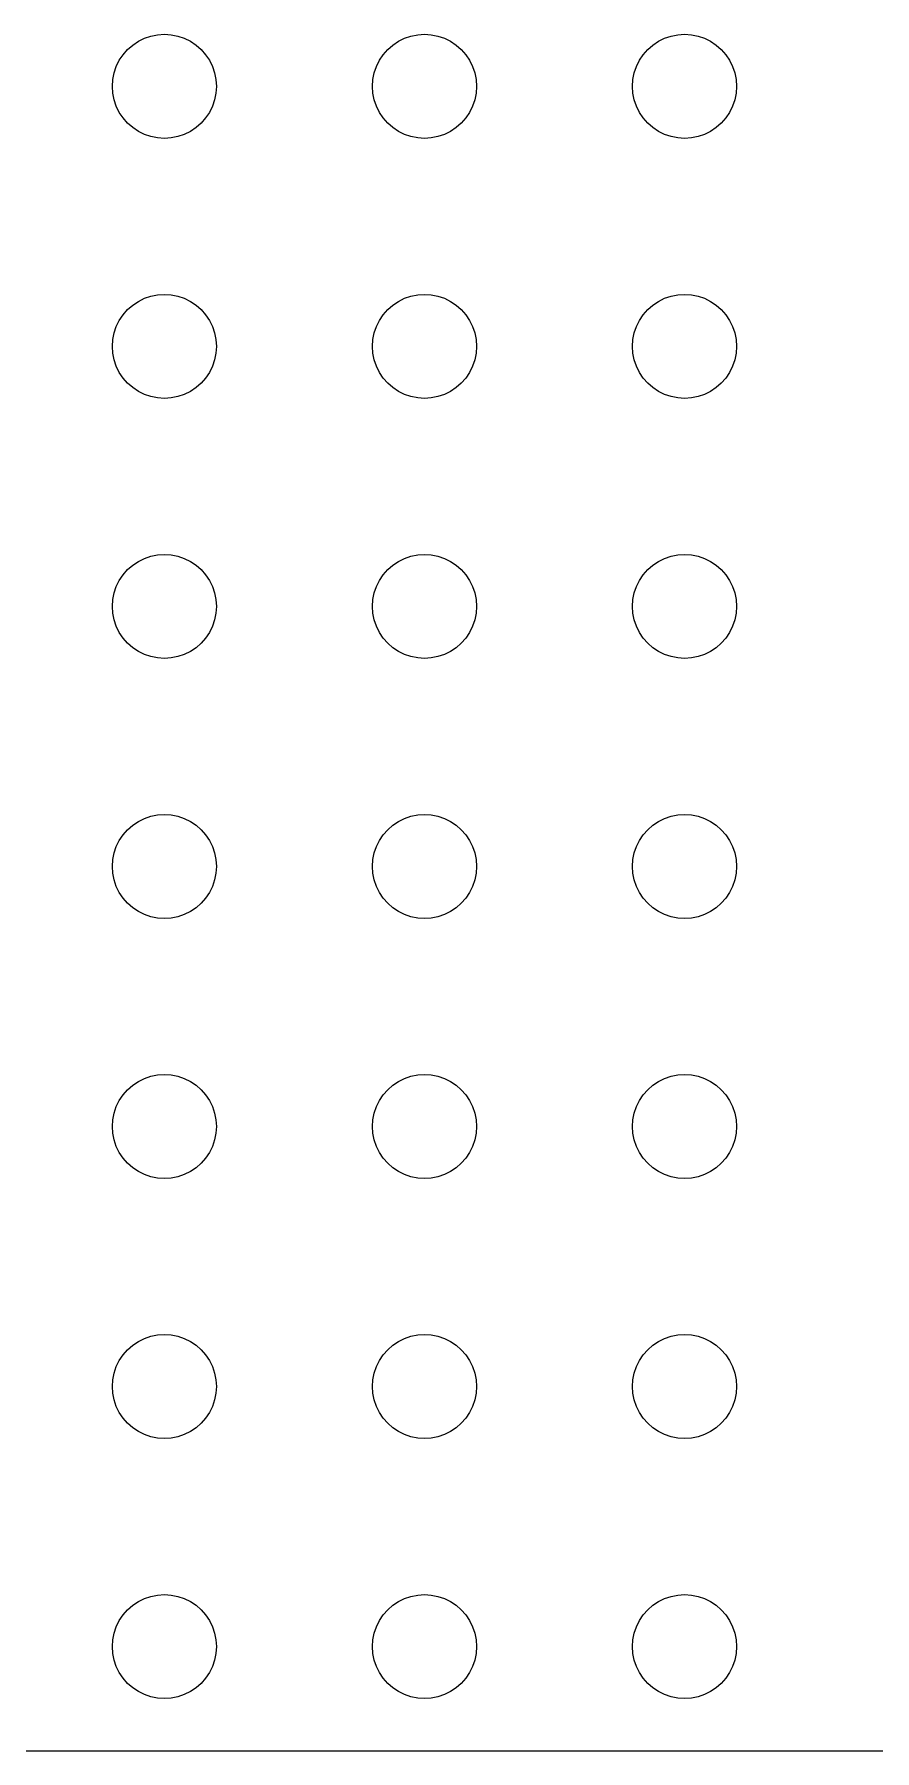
# Model space of a CAD drawing. Header units: metres. Extents: x -104 to 104, y -104 to 104.
# Drawn here: x 0 to 48.5, y -103.5 to -4.5 of the extents above; entities that cross this region are included whole.
import ezdxf

# ---------------------------------------------------------------- set-up
doc = ezdxf.new("R2010")
doc.units = ezdxf.units.M

msp = doc.modelspace()

# ---------------------------------------------------------------- linework, layer by layer
for p, q in [((5.67371, -5.11993), (6, -4.90192)), ((6, -4.90192), (6.35194, -4.72835)), ((6.35194, -4.72835), (6.72354, -4.60222)), ((6.72354, -4.60222), (7.10841, -4.52567)), ((7.10841, -4.52567), (7.5, -4.5)), ((7.5, -4.5), (7.89157, -4.52567)), ((7.89157, -4.52567), (8.27644, -4.60222)), ((8.27644, -4.60222), (8.64804, -4.72835)), ((8.64804, -4.72835), (9, -4.90192)), ((9, -4.90192), (9.32628, -5.11993)), ((20.6737, -5.11993), (21, -4.90192)), ((21, -4.90192), (21.3519, -4.72835)), ((21.3519, -4.72835), (21.7235, -4.60222)), ((21.7235, -4.60222), (22.1084, -4.52567)), ((22.1084, -4.52567), (22.5, -4.5)), ((22.5, -4.5), (22.8916, -4.52567)), ((22.8916, -4.52567), (23.2764, -4.60222)), ((23.2764, -4.60222), (23.648, -4.72835)), ((23.648, -4.72835), (24, -4.90192)), ((24, -4.90192), (24.3263, -5.11993)), ((35.6737, -5.11993), (36, -4.90192)), ((36, -4.90192), (36.3519, -4.72835)), ((36.3519, -4.72835), (36.7235, -4.60222)), ((36.7235, -4.60222), (37.1084, -4.52567)), ((37.1084, -4.52567), (37.5, -4.5)), ((37.5, -4.5), (37.8916, -4.52567)), ((37.8916, -4.52567), (38.2765, -4.60222)), ((38.2765, -4.60222), (38.648, -4.72835)), ((38.648, -4.72835), (39, -4.90192)), ((39, -4.90192), (39.3263, -5.11993)), ((4.90192, -6), (5.11993, -5.67371)), ((5.11993, -5.67371), (5.37868, -5.37868)), ((5.37868, -5.37868), (5.67371, -5.11993)), ((9.32628, -5.11993), (9.62131, -5.37868)), ((9.62131, -5.37868), (9.88005, -5.67371)), ((9.88005, -5.67371), (10.0981, -6)), ((19.9019, -6), (20.1199, -5.67371)), ((20.1199, -5.67371), (20.3787, -5.37868)), ((20.3787, -5.37868), (20.6737, -5.11993)), ((24.3263, -5.11993), (24.6213, -5.37868)), ((24.6213, -5.37868), (24.8801, -5.67371)), ((24.8801, -5.67371), (25.0981, -6)), ((34.9019, -6), (35.1199, -5.67371)), ((35.1199, -5.67371), (35.3787, -5.37868)), ((35.3787, -5.37868), (35.6737, -5.11993)), ((39.3263, -5.11993), (39.6213, -5.37868)), ((39.6213, -5.37868), (39.8801, -5.67371)), ((39.8801, -5.67371), (40.0981, -6)), ((4.52567, -7.10841), (4.60222, -6.72354)), ((4.60222, -6.72354), (4.72835, -6.35194)), ((4.72835, -6.35194), (4.90192, -6)), ((10.0981, -6), (10.2716, -6.35194)), ((10.2716, -6.35194), (10.3978, -6.72354)), ((10.3978, -6.72354), (10.4743, -7.10841)), ((19.5257, -7.10841), (19.6022, -6.72354)), ((19.6022, -6.72354), (19.7283, -6.35194)), ((19.7283, -6.35194), (19.9019, -6)), ((25.0981, -6), (25.2716, -6.35194)), ((25.2716, -6.35194), (25.3978, -6.72354)), ((25.3978, -6.72354), (25.4743, -7.10841)), ((34.5257, -7.10841), (34.6022, -6.72354)), ((34.6022, -6.72354), (34.7284, -6.35194)), ((34.7284, -6.35194), (34.9019, -6)), ((40.0981, -6), (40.2716, -6.35194)), ((40.2716, -6.35194), (40.3978, -6.72354)), ((40.3978, -6.72354), (40.4743, -7.10841)), ((4.5, -7.5), (4.52567, -7.10841)), ((4.52567, -7.89157), (4.5, -7.5)), ((4.60222, -8.27644), (4.52567, -7.89157)), ((10.4743, -7.89157), (10.3978, -8.27644)), ((10.4743, -7.10841), (10.5, -7.5)), ((10.5, -7.5), (10.4743, -7.89157)), ((19.5, -7.5), (19.5257, -7.10841)), ((19.5257, -7.89157), (19.5, -7.5)), ((19.6022, -8.27644), (19.5257, -7.89157)), ((25.4743, -7.89157), (25.3978, -8.27644)), ((25.4743, -7.10841), (25.5, -7.5)), ((25.5, -7.5), (25.4743, -7.89157)), ((34.5, -7.5), (34.5257, -7.10841)), ((34.5257, -7.89157), (34.5, -7.5)), ((34.6022, -8.27644), (34.5257, -7.89157)), ((40.4743, -7.89157), (40.3978, -8.27644)), ((40.4743, -7.10841), (40.5, -7.5)), ((40.5, -7.5), (40.4743, -7.89157)), ((4.72835, -8.64804), (4.60222, -8.27644)), ((4.90192, -9), (4.72835, -8.64804)), ((10.2716, -8.64804), (10.0981, -9)), ((10.3978, -8.27644), (10.2716, -8.64804)), ((19.7283, -8.64804), (19.6022, -8.27644)), ((19.9019, -9), (19.7283, -8.64804)), ((25.2716, -8.64804), (25.0981, -9)), ((25.3978, -8.27644), (25.2716, -8.64804)), ((34.7284, -8.64804), (34.6022, -8.27644)), ((34.9019, -9), (34.7284, -8.64804)), ((40.2716, -8.64804), (40.0981, -9)), ((40.3978, -8.27644), (40.2716, -8.64804)), ((5.11993, -9.32628), (4.90192, -9)), ((5.37868, -9.62131), (5.11993, -9.32628)), ((5.67371, -9.88005), (5.37868, -9.62131)), ((6, -10.0981), (5.67371, -9.88005)), ((9.32628, -9.88005), (9, -10.0981)), ((9.62131, -9.62131), (9.32628, -9.88005)), ((9.88005, -9.32628), (9.62131, -9.62131)), ((10.0981, -9), (9.88005, -9.32628)), ((20.1199, -9.32628), (19.9019, -9)), ((20.3787, -9.62131), (20.1199, -9.32628)), ((20.6737, -9.88005), (20.3787, -9.62131)), ((21, -10.0981), (20.6737, -9.88005)), ((24.3263, -9.88005), (24, -10.0981)), ((24.6213, -9.62131), (24.3263, -9.88005)), ((24.8801, -9.32628), (24.6213, -9.62131)), ((25.0981, -9), (24.8801, -9.32628)), ((35.1199, -9.32628), (34.9019, -9)), ((35.3787, -9.62131), (35.1199, -9.32628)), ((35.6737, -9.88005), (35.3787, -9.62131)), ((36, -10.0981), (35.6737, -9.88005)), ((39.3263, -9.88005), (39, -10.0981)), ((39.6213, -9.62131), (39.3263, -9.88005)), ((39.8801, -9.32628), (39.6213, -9.62131)), ((40.0981, -9), (39.8801, -9.32628)), ((6.35194, -10.2716), (6, -10.0981)), ((6.72354, -10.3978), (6.35194, -10.2716)), ((7.10841, -10.4743), (6.72354, -10.3978)), ((7.5, -10.5), (7.10841, -10.4743)), ((7.89157, -10.4743), (7.5, -10.5)), ((8.27644, -10.3978), (7.89157, -10.4743)), ((8.64804, -10.2716), (8.27644, -10.3978)), ((9, -10.0981), (8.64804, -10.2716)), ((21.3519, -10.2716), (21, -10.0981)), ((21.7235, -10.3978), (21.3519, -10.2716)), ((22.1084, -10.4743), (21.7235, -10.3978)), ((22.5, -10.5), (22.1084, -10.4743)), ((22.8916, -10.4743), (22.5, -10.5)), ((23.2764, -10.3978), (22.8916, -10.4743)), ((23.648, -10.2716), (23.2764, -10.3978)), ((24, -10.0981), (23.648, -10.2716)), ((36.3519, -10.2716), (36, -10.0981)), ((36.7235, -10.3978), (36.3519, -10.2716)), ((37.1084, -10.4743), (36.7235, -10.3978)), ((37.5, -10.5), (37.1084, -10.4743)), ((37.8916, -10.4743), (37.5, -10.5)), ((38.2765, -10.3978), (37.8916, -10.4743)), ((38.648, -10.2716), (38.2765, -10.3978)), ((39, -10.0981), (38.648, -10.2716)), ((6, -19.9019), (6.35194, -19.7283)), ((6.35194, -19.7283), (6.72354, -19.6022)), ((6.72354, -19.6022), (7.10841, -19.5257)), ((7.10841, -19.5257), (7.5, -19.5)), ((7.5, -19.5), (7.89157, -19.5257)), ((7.89157, -19.5257), (8.27644, -19.6022)), ((8.27644, -19.6022), (8.64804, -19.7283)), ((8.64804, -19.7283), (9, -19.9019)), ((21, -19.9019), (21.3519, -19.7283)), ((21.3519, -19.7283), (21.7235, -19.6022)), ((21.7235, -19.6022), (22.1084, -19.5257)), ((22.1084, -19.5257), (22.5, -19.5)), ((22.5, -19.5), (22.8916, -19.5257)), ((22.8916, -19.5257), (23.2764, -19.6022)), ((23.2764, -19.6022), (23.648, -19.7283)), ((23.648, -19.7283), (24, -19.9019)), ((36, -19.9019), (36.3519, -19.7283)), ((36.3519, -19.7283), (36.7235, -19.6022)), ((36.7235, -19.6022), (37.1084, -19.5257)), ((37.1084, -19.5257), (37.5, -19.5)), ((37.5, -19.5), (37.8916, -19.5257)), ((37.8916, -19.5257), (38.2765, -19.6022)), ((38.2765, -19.6022), (38.648, -19.7283)), ((38.648, -19.7283), (39, -19.9019)), ((4.90192, -21), (5.11993, -20.6737)), ((5.11993, -20.6737), (5.37868, -20.3787)), ((5.37868, -20.3787), (5.67371, -20.1199)), ((5.67371, -20.1199), (6, -19.9019)), ((9, -19.9019), (9.32628, -20.1199)), ((9.32628, -20.1199), (9.62131, -20.3787)), ((9.62131, -20.3787), (9.88005, -20.6737)), ((9.88005, -20.6737), (10.0981, -21)), ((19.9019, -21), (20.1199, -20.6737)), ((20.1199, -20.6737), (20.3787, -20.3787)), ((20.3787, -20.3787), (20.6737, -20.1199)), ((20.6737, -20.1199), (21, -19.9019)), ((24, -19.9019), (24.3263, -20.1199)), ((24.3263, -20.1199), (24.6213, -20.3787)), ((24.6213, -20.3787), (24.8801, -20.6737)), ((24.8801, -20.6737), (25.0981, -21)), ((34.9019, -21), (35.1199, -20.6737)), ((35.1199, -20.6737), (35.3787, -20.3787)), ((35.3787, -20.3787), (35.6737, -20.1199)), ((35.6737, -20.1199), (36, -19.9019)), ((39, -19.9019), (39.3263, -20.1199)), ((39.3263, -20.1199), (39.6213, -20.3787)), ((39.6213, -20.3787), (39.8801, -20.6737)), ((39.8801, -20.6737), (40.0981, -21)), ((4.52567, -22.1084), (4.60222, -21.7235)), ((4.60222, -21.7235), (4.72835, -21.3519)), ((4.72835, -21.3519), (4.90192, -21)), ((10.0981, -21), (10.2716, -21.3519)), ((10.2716, -21.3519), (10.3978, -21.7235)), ((10.3978, -21.7235), (10.4743, -22.1084)), ((19.5257, -22.1084), (19.6022, -21.7235)), ((19.6022, -21.7235), (19.7283, -21.3519)), ((19.7283, -21.3519), (19.9019, -21)), ((25.0981, -21), (25.2716, -21.3519)), ((25.2716, -21.3519), (25.3978, -21.7235)), ((25.3978, -21.7235), (25.4743, -22.1084)), ((34.5257, -22.1084), (34.6022, -21.7235)), ((34.6022, -21.7235), (34.7284, -21.3519)), ((34.7284, -21.3519), (34.9019, -21)), ((40.0981, -21), (40.2716, -21.3519)), ((40.2716, -21.3519), (40.3978, -21.7235)), ((40.3978, -21.7235), (40.4743, -22.1084)), ((4.5, -22.5), (4.52567, -22.1084)), ((4.52567, -22.8916), (4.5, -22.5)), ((10.4743, -22.1084), (10.5, -22.5)), ((10.5, -22.5), (10.4743, -22.8916)), ((19.5, -22.5), (19.5257, -22.1084)), ((19.5257, -22.8916), (19.5, -22.5)), ((25.4743, -22.1084), (25.5, -22.5)), ((25.5, -22.5), (25.4743, -22.8916)), ((34.5, -22.5), (34.5257, -22.1084)), ((34.5257, -22.8916), (34.5, -22.5)), ((40.4743, -22.1084), (40.5, -22.5)), ((40.5, -22.5), (40.4743, -22.8916)), ((4.60222, -23.2764), (4.52567, -22.8916)), ((4.72835, -23.648), (4.60222, -23.2764)), ((4.90192, -24), (4.72835, -23.648)), ((10.2716, -23.648), (10.0981, -24)), ((10.3978, -23.2764), (10.2716, -23.648)), ((10.4743, -22.8916), (10.3978, -23.2764)), ((19.6022, -23.2764), (19.5257, -22.8916)), ((19.7283, -23.648), (19.6022, -23.2764)), ((19.9019, -24), (19.7283, -23.648)), ((25.2716, -23.648), (25.0981, -24)), ((25.3978, -23.2764), (25.2716, -23.648)), ((25.4743, -22.8916), (25.3978, -23.2764)), ((34.6022, -23.2764), (34.5257, -22.8916)), ((34.7284, -23.648), (34.6022, -23.2764)), ((34.9019, -24), (34.7284, -23.648)), ((40.2716, -23.648), (40.0981, -24)), ((40.3978, -23.2764), (40.2716, -23.648)), ((40.4743, -22.8916), (40.3978, -23.2764)), ((5.11993, -24.3263), (4.90192, -24)), ((5.37868, -24.6213), (5.11993, -24.3263)), ((5.67371, -24.8801), (5.37868, -24.6213)), ((9.62131, -24.6213), (9.32628, -24.8801)), ((9.88005, -24.3263), (9.62131, -24.6213)), ((10.0981, -24), (9.88005, -24.3263)), ((20.1199, -24.3263), (19.9019, -24)), ((20.3787, -24.6213), (20.1199, -24.3263)), ((20.6737, -24.8801), (20.3787, -24.6213)), ((24.6213, -24.6213), (24.3263, -24.8801)), ((24.8801, -24.3263), (24.6213, -24.6213)), ((25.0981, -24), (24.8801, -24.3263)), ((35.1199, -24.3263), (34.9019, -24)), ((35.3787, -24.6213), (35.1199, -24.3263)), ((35.6737, -24.8801), (35.3787, -24.6213)), ((39.6213, -24.6213), (39.3263, -24.8801)), ((39.8801, -24.3263), (39.6213, -24.6213)), ((40.0981, -24), (39.8801, -24.3263)), ((6, -25.0981), (5.67371, -24.8801)), ((6.35194, -25.2716), (6, -25.0981)), ((6.72354, -25.3978), (6.35194, -25.2716)), ((7.10841, -25.4743), (6.72354, -25.3978)), ((7.5, -25.5), (7.10841, -25.4743)), ((7.89157, -25.4743), (7.5, -25.5)), ((8.27644, -25.3978), (7.89157, -25.4743)), ((8.64804, -25.2716), (8.27644, -25.3978)), ((9, -25.0981), (8.64804, -25.2716)), ((9.32628, -24.8801), (9, -25.0981)), ((21, -25.0981), (20.6737, -24.8801)), ((21.3519, -25.2716), (21, -25.0981)), ((21.7235, -25.3978), (21.3519, -25.2716)), ((22.1084, -25.4743), (21.7235, -25.3978)), ((22.5, -25.5), (22.1084, -25.4743)), ((22.8916, -25.4743), (22.5, -25.5)), ((23.2764, -25.3978), (22.8916, -25.4743)), ((23.648, -25.2716), (23.2764, -25.3978)), ((24, -25.0981), (23.648, -25.2716)), ((24.3263, -24.8801), (24, -25.0981)), ((36, -25.0981), (35.6737, -24.8801)), ((36.3519, -25.2716), (36, -25.0981)), ((36.7235, -25.3978), (36.3519, -25.2716)), ((37.1084, -25.4743), (36.7235, -25.3978)), ((37.5, -25.5), (37.1084, -25.4743)), ((37.8916, -25.4743), (37.5, -25.5)), ((38.2765, -25.3978), (37.8916, -25.4743)), ((38.648, -25.2716), (38.2765, -25.3978)), ((39, -25.0981), (38.648, -25.2716)), ((39.3263, -24.8801), (39, -25.0981)), ((6.35194, -34.7284), (6.72354, -34.6022)), ((6.72354, -34.6022), (7.10841, -34.5257)), ((7.10841, -34.5257), (7.5, -34.5)), ((7.5, -34.5), (7.89157, -34.5257)), ((7.89157, -34.5257), (8.27644, -34.6022)), ((8.27644, -34.6022), (8.64804, -34.7284)), ((21.3519, -34.7284), (21.7235, -34.6022)), ((21.7235, -34.6022), (22.1084, -34.5257)), ((22.1084, -34.5257), (22.5, -34.5)), ((22.5, -34.5), (22.8916, -34.5257)), ((22.8916, -34.5257), (23.2764, -34.6022)), ((23.2764, -34.6022), (23.648, -34.7284)), ((36.3519, -34.7284), (36.7235, -34.6022)), ((36.7235, -34.6022), (37.1084, -34.5257)), ((37.1084, -34.5257), (37.5, -34.5)), ((37.5, -34.5), (37.8916, -34.5257)), ((37.8916, -34.5257), (38.2765, -34.6022)), ((38.2765, -34.6022), (38.648, -34.7284)), ((5.11993, -35.6737), (5.37868, -35.3787)), ((5.37868, -35.3787), (5.67371, -35.1199)), ((5.67371, -35.1199), (6, -34.9019)), ((6, -34.9019), (6.35194, -34.7284)), ((8.64804, -34.7284), (9, -34.9019)), ((9, -34.9019), (9.32628, -35.1199)), ((9.32628, -35.1199), (9.62131, -35.3787)), ((9.62131, -35.3787), (9.88005, -35.6737)), ((20.1199, -35.6737), (20.3787, -35.3787)), ((20.3787, -35.3787), (20.6737, -35.1199)), ((20.6737, -35.1199), (21, -34.9019)), ((21, -34.9019), (21.3519, -34.7284)), ((23.648, -34.7284), (24, -34.9019)), ((24, -34.9019), (24.3263, -35.1199)), ((24.3263, -35.1199), (24.6213, -35.3787)), ((24.6213, -35.3787), (24.8801, -35.6737)), ((35.1199, -35.6737), (35.3787, -35.3787)), ((35.3787, -35.3787), (35.6737, -35.1199)), ((35.6737, -35.1199), (36, -34.9019)), ((36, -34.9019), (36.3519, -34.7284)), ((38.648, -34.7284), (39, -34.9019)), ((39, -34.9019), (39.3263, -35.1199)), ((39.3263, -35.1199), (39.6213, -35.3787)), ((39.6213, -35.3787), (39.8801, -35.6737)), ((4.60222, -36.7235), (4.72835, -36.3519)), ((4.72835, -36.3519), (4.90192, -36)), ((4.90192, -36), (5.11993, -35.6737)), ((9.88005, -35.6737), (10.0981, -36)), ((10.0981, -36), (10.2716, -36.3519)), ((10.2716, -36.3519), (10.3978, -36.7235)), ((19.6022, -36.7235), (19.7283, -36.3519)), ((19.7283, -36.3519), (19.9019, -36)), ((19.9019, -36), (20.1199, -35.6737)), ((24.8801, -35.6737), (25.0981, -36)), ((25.0981, -36), (25.2716, -36.3519)), ((25.2716, -36.3519), (25.3978, -36.7235)), ((34.6022, -36.7235), (34.7284, -36.3519)), ((34.7284, -36.3519), (34.9019, -36)), ((34.9019, -36), (35.1199, -35.6737)), ((39.8801, -35.6737), (40.0981, -36)), ((40.0981, -36), (40.2716, -36.3519)), ((40.2716, -36.3519), (40.3978, -36.7235)), ((4.5, -37.5), (4.52567, -37.1084)), ((4.52567, -37.8916), (4.5, -37.5)), ((4.52567, -37.1084), (4.60222, -36.7235)), ((10.3978, -36.7235), (10.4743, -37.1084)), ((10.4743, -37.1084), (10.5, -37.5)), ((10.5, -37.5), (10.4743, -37.8916)), ((19.5, -37.5), (19.5257, -37.1084)), ((19.5257, -37.8916), (19.5, -37.5)), ((19.5257, -37.1084), (19.6022, -36.7235)), ((25.3978, -36.7235), (25.4743, -37.1084)), ((25.4743, -37.1084), (25.5, -37.5)), ((25.5, -37.5), (25.4743, -37.8916)), ((34.5, -37.5), (34.5257, -37.1084)), ((34.5257, -37.8916), (34.5, -37.5)), ((34.5257, -37.1084), (34.6022, -36.7235)), ((40.3978, -36.7235), (40.4743, -37.1084)), ((40.4743, -37.1084), (40.5, -37.5)), ((40.5, -37.5), (40.4743, -37.8916)), ((4.60222, -38.2765), (4.52567, -37.8916)), ((4.72835, -38.648), (4.60222, -38.2765)), ((10.3978, -38.2765), (10.2716, -38.648)), ((10.4743, -37.8916), (10.3978, -38.2765)), ((19.6022, -38.2765), (19.5257, -37.8916)), ((19.7283, -38.648), (19.6022, -38.2765)), ((25.3978, -38.2765), (25.2716, -38.648)), ((25.4743, -37.8916), (25.3978, -38.2765)), ((34.6022, -38.2765), (34.5257, -37.8916)), ((34.7284, -38.648), (34.6022, -38.2765)), ((40.3978, -38.2765), (40.2716, -38.648)), ((40.4743, -37.8916), (40.3978, -38.2765)), ((4.90192, -39), (4.72835, -38.648)), ((5.11993, -39.3263), (4.90192, -39)), ((5.37868, -39.6213), (5.11993, -39.3263)), ((9.88005, -39.3263), (9.62131, -39.6213)), ((10.0981, -39), (9.88005, -39.3263)), ((10.2716, -38.648), (10.0981, -39)), ((19.9019, -39), (19.7283, -38.648)), ((20.1199, -39.3263), (19.9019, -39)), ((20.3787, -39.6213), (20.1199, -39.3263)), ((24.8801, -39.3263), (24.6213, -39.6213)), ((25.0981, -39), (24.8801, -39.3263)), ((25.2716, -38.648), (25.0981, -39)), ((34.9019, -39), (34.7284, -38.648)), ((35.1199, -39.3263), (34.9019, -39)), ((35.3787, -39.6213), (35.1199, -39.3263)), ((39.8801, -39.3263), (39.6213, -39.6213)), ((40.0981, -39), (39.8801, -39.3263)), ((40.2716, -38.648), (40.0981, -39)), ((5.67371, -39.8801), (5.37868, -39.6213)), ((6, -40.0981), (5.67371, -39.8801)), ((6.35194, -40.2716), (6, -40.0981)), ((6.72354, -40.3978), (6.35194, -40.2716)), ((7.10841, -40.4743), (6.72354, -40.3978)), ((7.5, -40.5), (7.10841, -40.4743)), ((7.89157, -40.4743), (7.5, -40.5)), ((8.27644, -40.3978), (7.89157, -40.4743)), ((8.64804, -40.2716), (8.27644, -40.3978)), ((9, -40.0981), (8.64804, -40.2716)), ((9.32628, -39.8801), (9, -40.0981)), ((9.62131, -39.6213), (9.32628, -39.8801)), ((20.6737, -39.8801), (20.3787, -39.6213)), ((21, -40.0981), (20.6737, -39.8801)), ((21.3519, -40.2716), (21, -40.0981)), ((21.7235, -40.3978), (21.3519, -40.2716)), ((22.1084, -40.4743), (21.7235, -40.3978)), ((22.5, -40.5), (22.1084, -40.4743)), ((22.8916, -40.4743), (22.5, -40.5)), ((23.2764, -40.3978), (22.8916, -40.4743)), ((23.648, -40.2716), (23.2764, -40.3978)), ((24, -40.0981), (23.648, -40.2716)), ((24.3263, -39.8801), (24, -40.0981)), ((24.6213, -39.6213), (24.3263, -39.8801)), ((35.6737, -39.8801), (35.3787, -39.6213)), ((36, -40.0981), (35.6737, -39.8801)), ((36.3519, -40.2716), (36, -40.0981)), ((36.7235, -40.3978), (36.3519, -40.2716)), ((37.1084, -40.4743), (36.7235, -40.3978)), ((37.5, -40.5), (37.1084, -40.4743)), ((37.8916, -40.4743), (37.5, -40.5)), ((38.2765, -40.3978), (37.8916, -40.4743)), ((38.648, -40.2716), (38.2765, -40.3978)), ((39, -40.0981), (38.648, -40.2716)), ((39.3263, -39.8801), (39, -40.0981)), ((39.6213, -39.6213), (39.3263, -39.8801)), ((7.10841, -49.5257), (7.5, -49.5)), ((7.5, -49.5), (7.89157, -49.5257)), ((22.1084, -49.5257), (22.5, -49.5)), ((22.5, -49.5), (22.8916, -49.5257)), ((37.1084, -49.5257), (37.5, -49.5)), ((37.5, -49.5), (37.8916, -49.5257)), ((5.11993, -50.6737), (5.37868, -50.3787)), ((5.37868, -50.3787), (5.67371, -50.1199)), ((5.67371, -50.1199), (6, -49.9019)), ((6, -49.9019), (6.35194, -49.7284)), ((6.35194, -49.7284), (6.72354, -49.6022)), ((6.72354, -49.6022), (7.10841, -49.5257)), ((7.89157, -49.5257), (8.27644, -49.6022)), ((8.27644, -49.6022), (8.64804, -49.7284)), ((8.64804, -49.7284), (9, -49.9019)), ((9, -49.9019), (9.32628, -50.1199)), ((9.32628, -50.1199), (9.62131, -50.3787)), ((9.62131, -50.3787), (9.88005, -50.6737)), ((20.1199, -50.6737), (20.3787, -50.3787)), ((20.3787, -50.3787), (20.6737, -50.1199)), ((20.6737, -50.1199), (21, -49.9019)), ((21, -49.9019), (21.3519, -49.7284)), ((21.3519, -49.7284), (21.7235, -49.6022)), ((21.7235, -49.6022), (22.1084, -49.5257)), ((22.8916, -49.5257), (23.2764, -49.6022)), ((23.2764, -49.6022), (23.648, -49.7284)), ((23.648, -49.7284), (24, -49.9019)), ((24, -49.9019), (24.3263, -50.1199)), ((24.3263, -50.1199), (24.6213, -50.3787)), ((24.6213, -50.3787), (24.8801, -50.6737)), ((35.1199, -50.6737), (35.3787, -50.3787)), ((35.3787, -50.3787), (35.6737, -50.1199)), ((35.6737, -50.1199), (36, -49.9019)), ((36, -49.9019), (36.3519, -49.7284)), ((36.3519, -49.7284), (36.7235, -49.6022)), ((36.7235, -49.6022), (37.1084, -49.5257)), ((37.8916, -49.5257), (38.2765, -49.6022)), ((38.2765, -49.6022), (38.648, -49.7284)), ((38.648, -49.7284), (39, -49.9019)), ((39, -49.9019), (39.3263, -50.1199)), ((39.3263, -50.1199), (39.6213, -50.3787)), ((39.6213, -50.3787), (39.8801, -50.6737)), ((4.60222, -51.7235), (4.72835, -51.3519)), ((4.72835, -51.3519), (4.90192, -51)), ((4.90192, -51), (5.11993, -50.6737)), ((9.88005, -50.6737), (10.0981, -51)), ((10.0981, -51), (10.2716, -51.3519)), ((10.2716, -51.3519), (10.3978, -51.7235)), ((19.6022, -51.7235), (19.7283, -51.3519)), ((19.7283, -51.3519), (19.9019, -51)), ((19.9019, -51), (20.1199, -50.6737)), ((24.8801, -50.6737), (25.0981, -51)), ((25.0981, -51), (25.2716, -51.3519)), ((25.2716, -51.3519), (25.3978, -51.7235)), ((34.6022, -51.7235), (34.7284, -51.3519)), ((34.7284, -51.3519), (34.9019, -51)), ((34.9019, -51), (35.1199, -50.6737)), ((39.8801, -50.6737), (40.0981, -51)), ((40.0981, -51), (40.2716, -51.3519)), ((40.2716, -51.3519), (40.3978, -51.7235)), ((4.5, -52.5), (4.52567, -52.1084)), ((4.52567, -52.1084), (4.60222, -51.7235)), ((10.3978, -51.7235), (10.4743, -52.1084)), ((10.4743, -52.1084), (10.5, -52.5)), ((19.5, -52.5), (19.5257, -52.1084)), ((19.5257, -52.1084), (19.6022, -51.7235)), ((25.3978, -51.7235), (25.4743, -52.1084)), ((25.4743, -52.1084), (25.5, -52.5)), ((34.5, -52.5), (34.5257, -52.1084)), ((34.5257, -52.1084), (34.6022, -51.7235)), ((40.3978, -51.7235), (40.4743, -52.1084)), ((40.4743, -52.1084), (40.5, -52.5)), ((4.52567, -52.8916), (4.5, -52.5)), ((4.60222, -53.2765), (4.52567, -52.8916)), ((4.72835, -53.648), (4.60222, -53.2765)), ((10.3978, -53.2765), (10.2716, -53.648)), ((10.4743, -52.8916), (10.3978, -53.2765)), ((10.5, -52.5), (10.4743, -52.8916)), ((19.5257, -52.8916), (19.5, -52.5)), ((19.6022, -53.2765), (19.5257, -52.8916)), ((19.7283, -53.648), (19.6022, -53.2765)), ((25.3978, -53.2765), (25.2716, -53.648)), ((25.4743, -52.8916), (25.3978, -53.2765)), ((25.5, -52.5), (25.4743, -52.8916)), ((34.5257, -52.8916), (34.5, -52.5)), ((34.6022, -53.2765), (34.5257, -52.8916)), ((34.7284, -53.648), (34.6022, -53.2765)), ((40.3978, -53.2765), (40.2716, -53.648)), ((40.4743, -52.8916), (40.3978, -53.2765)), ((40.5, -52.5), (40.4743, -52.8916)), ((4.90192, -54), (4.72835, -53.648)), ((5.11993, -54.3263), (4.90192, -54)), ((5.37868, -54.6213), (5.11993, -54.3263)), ((9.88005, -54.3263), (9.62131, -54.6213)), ((10.0981, -54), (9.88005, -54.3263)), ((10.2716, -53.648), (10.0981, -54)), ((19.9019, -54), (19.7283, -53.648)), ((20.1199, -54.3263), (19.9019, -54)), ((20.3787, -54.6213), (20.1199, -54.3263)), ((24.8801, -54.3263), (24.6213, -54.6213)), ((25.0981, -54), (24.8801, -54.3263)), ((25.2716, -53.648), (25.0981, -54)), ((34.9019, -54), (34.7284, -53.648)), ((35.1199, -54.3263), (34.9019, -54)), ((35.3787, -54.6213), (35.1199, -54.3263)), ((39.8801, -54.3263), (39.6213, -54.6213)), ((40.0981, -54), (39.8801, -54.3263)), ((40.2716, -53.648), (40.0981, -54)), ((5.67371, -54.8801), (5.37868, -54.6213)), ((6, -55.0981), (5.67371, -54.8801)), ((6.35194, -55.2716), (6, -55.0981)), ((6.72354, -55.3978), (6.35194, -55.2716)), ((7.10841, -55.4743), (6.72354, -55.3978)), ((8.27644, -55.3978), (7.89157, -55.4743)), ((8.64804, -55.2716), (8.27644, -55.3978)), ((9, -55.0981), (8.64804, -55.2716)), ((9.32628, -54.8801), (9, -55.0981)), ((9.62131, -54.6213), (9.32628, -54.8801)), ((20.6737, -54.8801), (20.3787, -54.6213)), ((21, -55.0981), (20.6737, -54.8801)), ((21.3519, -55.2716), (21, -55.0981)), ((21.7235, -55.3978), (21.3519, -55.2716)), ((22.1084, -55.4743), (21.7235, -55.3978)), ((23.2764, -55.3978), (22.8916, -55.4743)), ((23.648, -55.2716), (23.2764, -55.3978)), ((24, -55.0981), (23.648, -55.2716)), ((24.3263, -54.8801), (24, -55.0981)), ((24.6213, -54.6213), (24.3263, -54.8801)), ((35.6737, -54.8801), (35.3787, -54.6213)), ((36, -55.0981), (35.6737, -54.8801)), ((36.3519, -55.2716), (36, -55.0981)), ((36.7235, -55.3978), (36.3519, -55.2716)), ((37.1084, -55.4743), (36.7235, -55.3978)), ((38.2765, -55.3978), (37.8916, -55.4743)), ((38.648, -55.2716), (38.2765, -55.3978)), ((39, -55.0981), (38.648, -55.2716)), ((39.3263, -54.8801), (39, -55.0981)), ((39.6213, -54.6213), (39.3263, -54.8801)), ((7.5, -55.5), (7.10841, -55.4743)), ((7.89157, -55.4743), (7.5, -55.5)), ((22.5, -55.5), (22.1084, -55.4743)), ((22.8916, -55.4743), (22.5, -55.5)), ((37.5, -55.5), (37.1084, -55.4743)), ((37.8916, -55.4743), (37.5, -55.5)), ((5.37868, -65.3787), (5.67371, -65.1199)), ((5.67371, -65.1199), (6, -64.9019)), ((6, -64.9019), (6.35194, -64.7284)), ((6.35194, -64.7284), (6.72354, -64.6022)), ((6.72354, -64.6022), (7.10841, -64.5257)), ((7.10841, -64.5257), (7.5, -64.5)), ((7.5, -64.5), (7.89157, -64.5257)), ((7.89157, -64.5257), (8.27644, -64.6022)), ((8.27644, -64.6022), (8.64804, -64.7284)), ((8.64804, -64.7284), (9, -64.9019)), ((9, -64.9019), (9.32628, -65.1199)), ((9.32628, -65.1199), (9.62131, -65.3787)), ((20.3787, -65.3787), (20.6737, -65.1199)), ((20.6737, -65.1199), (21, -64.9019)), ((21, -64.9019), (21.3519, -64.7284)), ((21.3519, -64.7284), (21.7235, -64.6022)), ((21.7235, -64.6022), (22.1084, -64.5257)), ((22.1084, -64.5257), (22.5, -64.5)), ((22.5, -64.5), (22.8916, -64.5257)), ((22.8916, -64.5257), (23.2764, -64.6022)), ((23.2764, -64.6022), (23.648, -64.7284)), ((23.648, -64.7284), (24, -64.9019)), ((24, -64.9019), (24.3263, -65.1199)), ((24.3263, -65.1199), (24.6213, -65.3787)), ((35.3787, -65.3787), (35.6737, -65.1199)), ((35.6737, -65.1199), (36, -64.9019)), ((36, -64.9019), (36.3519, -64.7284)), ((36.3519, -64.7284), (36.7235, -64.6022)), ((36.7235, -64.6022), (37.1084, -64.5257)), ((37.1084, -64.5257), (37.5, -64.5)), ((37.5, -64.5), (37.8916, -64.5257)), ((37.8916, -64.5257), (38.2765, -64.6022)), ((38.2765, -64.6022), (38.648, -64.7284)), ((38.648, -64.7284), (39, -64.9019)), ((39, -64.9019), (39.3263, -65.1199)), ((39.3263, -65.1199), (39.6213, -65.3787)), ((4.72835, -66.3519), (4.90192, -66)), ((4.90192, -66), (5.11993, -65.6737)), ((5.11993, -65.6737), (5.37868, -65.3787)), ((9.62131, -65.3787), (9.88005, -65.6737)), ((9.88005, -65.6737), (10.0981, -66)), ((10.0981, -66), (10.2716, -66.3519)), ((19.7283, -66.3519), (19.9019, -66)), ((19.9019, -66), (20.1199, -65.6737)), ((20.1199, -65.6737), (20.3787, -65.3787)), ((24.6213, -65.3787), (24.8801, -65.6737)), ((24.8801, -65.6737), (25.0981, -66)), ((25.0981, -66), (25.2716, -66.3519)), ((34.7284, -66.3519), (34.9019, -66)), ((34.9019, -66), (35.1199, -65.6737)), ((35.1199, -65.6737), (35.3787, -65.3787)), ((39.6213, -65.3787), (39.8801, -65.6737)), ((39.8801, -65.6737), (40.0981, -66)), ((40.0981, -66), (40.2716, -66.3519)), ((4.5, -67.5), (4.52567, -67.1084)), ((4.52567, -67.1084), (4.60222, -66.7235)), ((4.60222, -66.7235), (4.72835, -66.3519)), ((10.2716, -66.3519), (10.3978, -66.7235)), ((10.3978, -66.7235), (10.4743, -67.1084)), ((10.4743, -67.1084), (10.5, -67.5)), ((19.5, -67.5), (19.5257, -67.1084)), ((19.5257, -67.1084), (19.6022, -66.7235)), ((19.6022, -66.7235), (19.7283, -66.3519)), ((25.2716, -66.3519), (25.3978, -66.7235)), ((25.3978, -66.7235), (25.4743, -67.1084)), ((25.4743, -67.1084), (25.5, -67.5)), ((34.5, -67.5), (34.5257, -67.1084)), ((34.5257, -67.1084), (34.6022, -66.7235)), ((34.6022, -66.7235), (34.7284, -66.3519)), ((40.2716, -66.3519), (40.3978, -66.7235)), ((40.3978, -66.7235), (40.4743, -67.1084)), ((40.4743, -67.1084), (40.5, -67.5)), ((4.52567, -67.8916), (4.5, -67.5)), ((4.60222, -68.2765), (4.52567, -67.8916)), ((4.72835, -68.648), (4.60222, -68.2765)), ((10.3978, -68.2765), (10.2716, -68.648)), ((10.4743, -67.8916), (10.3978, -68.2765)), ((10.5, -67.5), (10.4743, -67.8916)), ((19.5257, -67.8916), (19.5, -67.5)), ((19.6022, -68.2765), (19.5257, -67.8916)), ((19.7283, -68.648), (19.6022, -68.2765)), ((25.3978, -68.2765), (25.2716, -68.648)), ((25.4743, -67.8916), (25.3978, -68.2765)), ((25.5, -67.5), (25.4743, -67.8916)), ((34.5257, -67.8916), (34.5, -67.5)), ((34.6022, -68.2765), (34.5257, -67.8916)), ((34.7284, -68.648), (34.6022, -68.2765)), ((40.3978, -68.2765), (40.2716, -68.648)), ((40.4743, -67.8916), (40.3978, -68.2765)), ((40.5, -67.5), (40.4743, -67.8916)), ((4.90192, -69), (4.72835, -68.648)), ((5.11993, -69.3263), (4.90192, -69)), ((10.0981, -69), (9.88005, -69.3263)), ((10.2716, -68.648), (10.0981, -69)), ((19.9019, -69), (19.7283, -68.648)), ((20.1199, -69.3263), (19.9019, -69)), ((25.0981, -69), (24.8801, -69.3263)), ((25.2716, -68.648), (25.0981, -69)), ((34.9019, -69), (34.7284, -68.648)), ((35.1199, -69.3263), (34.9019, -69)), ((40.0981, -69), (39.8801, -69.3263)), ((40.2716, -68.648), (40.0981, -69)), ((5.37868, -69.6213), (5.11993, -69.3263)), ((5.67371, -69.8801), (5.37868, -69.6213)), ((6, -70.0981), (5.67371, -69.8801)), ((6.35194, -70.2716), (6, -70.0981)), ((6.72354, -70.3978), (6.35194, -70.2716)), ((8.64804, -70.2716), (8.27644, -70.3978)), ((9, -70.0981), (8.64804, -70.2716)), ((9.32628, -69.8801), (9, -70.0981)), ((9.62131, -69.6213), (9.32628, -69.8801)), ((9.88005, -69.3263), (9.62131, -69.6213)), ((20.3787, -69.6213), (20.1199, -69.3263)), ((20.6737, -69.8801), (20.3787, -69.6213)), ((21, -70.0981), (20.6737, -69.8801)), ((21.3519, -70.2716), (21, -70.0981)), ((21.7235, -70.3978), (21.3519, -70.2716)), ((23.648, -70.2716), (23.2764, -70.3978)), ((24, -70.0981), (23.648, -70.2716)), ((24.3263, -69.8801), (24, -70.0981)), ((24.6213, -69.6213), (24.3263, -69.8801)), ((24.8801, -69.3263), (24.6213, -69.6213)), ((35.3787, -69.6213), (35.1199, -69.3263)), ((35.6737, -69.8801), (35.3787, -69.6213)), ((36, -70.0981), (35.6737, -69.8801)), ((36.3519, -70.2716), (36, -70.0981)), ((36.7235, -70.3978), (36.3519, -70.2716)), ((38.648, -70.2716), (38.2765, -70.3978)), ((39, -70.0981), (38.648, -70.2716)), ((39.3263, -69.8801), (39, -70.0981)), ((39.6213, -69.6213), (39.3263, -69.8801)), ((39.8801, -69.3263), (39.6213, -69.6213)), ((7.10841, -70.4743), (6.72354, -70.3978)), ((7.5, -70.5), (7.10841, -70.4743)), ((7.89157, -70.4743), (7.5, -70.5)), ((8.27644, -70.3978), (7.89157, -70.4743)), ((22.1084, -70.4743), (21.7235, -70.3978)), ((22.5, -70.5), (22.1084, -70.4743)), ((22.8916, -70.4743), (22.5, -70.5)), ((23.2764, -70.3978), (22.8916, -70.4743)), ((37.1084, -70.4743), (36.7235, -70.3978)), ((37.5, -70.5), (37.1084, -70.4743)), ((37.8916, -70.4743), (37.5, -70.5)), ((38.2765, -70.3978), (37.8916, -70.4743)), ((5.37868, -80.3787), (5.67371, -80.1199)), ((5.67371, -80.1199), (6, -79.9019)), ((6, -79.9019), (6.35194, -79.7284)), ((6.35194, -79.7284), (6.72354, -79.6022)), ((6.72354, -79.6022), (7.10841, -79.5257)), ((7.10841, -79.5257), (7.5, -79.5)), ((7.5, -79.5), (7.89157, -79.5257)), ((7.89157, -79.5257), (8.27644, -79.6022)), ((8.27644, -79.6022), (8.64804, -79.7284)), ((8.64804, -79.7284), (9, -79.9019)), ((9, -79.9019), (9.32628, -80.1199)), ((9.32628, -80.1199), (9.62131, -80.3787)), ((20.3787, -80.3787), (20.6737, -80.1199)), ((20.6737, -80.1199), (21, -79.9019)), ((21, -79.9019), (21.3519, -79.7284)), ((21.3519, -79.7284), (21.7235, -79.6022)), ((21.7235, -79.6022), (22.1084, -79.5257)), ((22.1084, -79.5257), (22.5, -79.5)), ((22.5, -79.5), (22.8916, -79.5257)), ((22.8916, -79.5257), (23.2764, -79.6022)), ((23.2764, -79.6022), (23.648, -79.7284)), ((23.648, -79.7284), (24, -79.9019)), ((24, -79.9019), (24.3263, -80.1199)), ((24.3263, -80.1199), (24.6213, -80.3787)), ((35.3787, -80.3787), (35.6737, -80.1199)), ((35.6737, -80.1199), (36, -79.9019)), ((36, -79.9019), (36.3519, -79.7284)), ((36.3519, -79.7284), (36.7235, -79.6022)), ((36.7235, -79.6022), (37.1084, -79.5257)), ((37.1084, -79.5257), (37.5, -79.5)), ((37.5, -79.5), (37.8916, -79.5257)), ((37.8916, -79.5257), (38.2765, -79.6022)), ((38.2765, -79.6022), (38.648, -79.7284)), ((38.648, -79.7284), (39, -79.9019)), ((39, -79.9019), (39.3263, -80.1199)), ((39.3263, -80.1199), (39.6213, -80.3787)), ((4.72835, -81.3519), (4.90192, -81)), ((4.90192, -81), (5.11993, -80.6737)), ((5.11993, -80.6737), (5.37868, -80.3787)), ((9.62131, -80.3787), (9.88005, -80.6737)), ((9.88005, -80.6737), (10.0981, -81)), ((10.0981, -81), (10.2716, -81.3519)), ((19.7283, -81.3519), (19.9019, -81)), ((19.9019, -81), (20.1199, -80.6737)), ((20.1199, -80.6737), (20.3787, -80.3787)), ((24.6213, -80.3787), (24.8801, -80.6737)), ((24.8801, -80.6737), (25.0981, -81)), ((25.0981, -81), (25.2716, -81.3519)), ((34.7284, -81.3519), (34.9019, -81)), ((34.9019, -81), (35.1199, -80.6737)), ((35.1199, -80.6737), (35.3787, -80.3787)), ((39.6213, -80.3787), (39.8801, -80.6737)), ((39.8801, -80.6737), (40.0981, -81)), ((40.0981, -81), (40.2716, -81.3519)), ((4.5, -82.5), (4.52567, -82.1084)), ((4.52567, -82.1084), (4.60222, -81.7235)), ((4.60222, -81.7235), (4.72835, -81.3519)), ((10.2716, -81.3519), (10.3978, -81.7235)), ((10.3978, -81.7235), (10.4743, -82.1084)), ((10.4743, -82.1084), (10.5, -82.5)), ((19.5, -82.5), (19.5257, -82.1084)), ((19.5257, -82.1084), (19.6022, -81.7235)), ((19.6022, -81.7235), (19.7283, -81.3519)), ((25.2716, -81.3519), (25.3978, -81.7235)), ((25.3978, -81.7235), (25.4743, -82.1084)), ((25.4743, -82.1084), (25.5, -82.5)), ((34.5, -82.5), (34.5257, -82.1084)), ((34.5257, -82.1084), (34.6022, -81.7235)), ((34.6022, -81.7235), (34.7284, -81.3519)), ((40.2716, -81.3519), (40.3978, -81.7235)), ((40.3978, -81.7235), (40.4743, -82.1084)), ((40.4743, -82.1084), (40.5, -82.5)), ((4.52567, -82.8916), (4.5, -82.5)), ((4.60222, -83.2765), (4.52567, -82.8916)), ((10.4743, -82.8916), (10.3978, -83.2765)), ((10.5, -82.5), (10.4743, -82.8916)), ((19.5257, -82.8916), (19.5, -82.5)), ((19.6022, -83.2765), (19.5257, -82.8916)), ((25.4743, -82.8916), (25.3978, -83.2765)), ((25.5, -82.5), (25.4743, -82.8916)), ((34.5257, -82.8916), (34.5, -82.5)), ((34.6022, -83.2765), (34.5257, -82.8916)), ((40.4743, -82.8916), (40.3978, -83.2765)), ((40.5, -82.5), (40.4743, -82.8916)), ((4.72835, -83.648), (4.60222, -83.2765)), ((4.90192, -84), (4.72835, -83.648)), ((5.11993, -84.3263), (4.90192, -84)), ((10.0981, -84), (9.88005, -84.3263)), ((10.2716, -83.648), (10.0981, -84)), ((10.3978, -83.2765), (10.2716, -83.648)), ((19.7283, -83.648), (19.6022, -83.2765)), ((19.9019, -84), (19.7283, -83.648)), ((20.1199, -84.3263), (19.9019, -84)), ((25.0981, -84), (24.8801, -84.3263)), ((25.2716, -83.648), (25.0981, -84)), ((25.3978, -83.2765), (25.2716, -83.648)), ((34.7284, -83.648), (34.6022, -83.2765)), ((34.9019, -84), (34.7284, -83.648)), ((35.1199, -84.3263), (34.9019, -84)), ((40.0981, -84), (39.8801, -84.3263)), ((40.2716, -83.648), (40.0981, -84)), ((40.3978, -83.2765), (40.2716, -83.648)), ((5.37868, -84.6213), (5.11993, -84.3263)), ((5.67371, -84.8801), (5.37868, -84.6213)), ((6, -85.0981), (5.67371, -84.8801)), ((6.35194, -85.2716), (6, -85.0981)), ((9, -85.0981), (8.64804, -85.2716)), ((9.32628, -84.8801), (9, -85.0981)), ((9.62131, -84.6213), (9.32628, -84.8801)), ((9.88005, -84.3263), (9.62131, -84.6213)), ((20.3787, -84.6213), (20.1199, -84.3263)), ((20.6737, -84.8801), (20.3787, -84.6213)), ((21, -85.0981), (20.6737, -84.8801)), ((21.3519, -85.2716), (21, -85.0981)), ((24, -85.0981), (23.648, -85.2716)), ((24.3263, -84.8801), (24, -85.0981)), ((24.6213, -84.6213), (24.3263, -84.8801)), ((24.8801, -84.3263), (24.6213, -84.6213)), ((35.3787, -84.6213), (35.1199, -84.3263)), ((35.6737, -84.8801), (35.3787, -84.6213)), ((36, -85.0981), (35.6737, -84.8801)), ((36.3519, -85.2716), (36, -85.0981)), ((39, -85.0981), (38.648, -85.2716)), ((39.3263, -84.8801), (39, -85.0981)), ((39.6213, -84.6213), (39.3263, -84.8801)), ((39.8801, -84.3263), (39.6213, -84.6213)), ((6.72354, -85.3978), (6.35194, -85.2716)), ((7.10841, -85.4743), (6.72354, -85.3978)), ((7.5, -85.5), (7.10841, -85.4743)), ((7.89157, -85.4743), (7.5, -85.5)), ((8.27644, -85.3978), (7.89157, -85.4743)), ((8.64804, -85.2716), (8.27644, -85.3978)), ((21.7235, -85.3978), (21.3519, -85.2716)), ((22.1084, -85.4743), (21.7235, -85.3978)), ((22.5, -85.5), (22.1084, -85.4743)), ((22.8916, -85.4743), (22.5, -85.5)), ((23.2764, -85.3978), (22.8916, -85.4743)), ((23.648, -85.2716), (23.2764, -85.3978)), ((36.7235, -85.3978), (36.3519, -85.2716)), ((37.1084, -85.4743), (36.7235, -85.3978)), ((37.5, -85.5), (37.1084, -85.4743)), ((37.8916, -85.4743), (37.5, -85.5)), ((38.2765, -85.3978), (37.8916, -85.4743)), ((38.648, -85.2716), (38.2765, -85.3978)), ((5.67371, -95.1199), (6, -94.9019)), ((6, -94.9019), (6.35194, -94.7284)), ((6.35194, -94.7284), (6.72354, -94.6022)), ((6.72354, -94.6022), (7.10841, -94.5257)), ((7.10841, -94.5257), (7.5, -94.5)), ((7.5, -94.5), (7.89157, -94.5257)), ((7.89157, -94.5257), (8.27644, -94.6022)), ((8.27644, -94.6022), (8.64804, -94.7284)), ((8.64804, -94.7284), (9, -94.9019)), ((9, -94.9019), (9.32628, -95.1199)), ((20.6737, -95.1199), (21, -94.9019)), ((21, -94.9019), (21.3519, -94.7284)), ((21.3519, -94.7284), (21.7235, -94.6022)), ((21.7235, -94.6022), (22.1084, -94.5257)), ((22.1084, -94.5257), (22.5, -94.5)), ((22.5, -94.5), (22.8916, -94.5257)), ((22.8916, -94.5257), (23.2764, -94.6022)), ((23.2764, -94.6022), (23.648, -94.7284)), ((23.648, -94.7284), (24, -94.9019)), ((24, -94.9019), (24.3263, -95.1199)), ((35.6737, -95.1199), (36, -94.9019)), ((36, -94.9019), (36.3519, -94.7284)), ((36.3519, -94.7284), (36.7235, -94.6022)), ((36.7235, -94.6022), (37.1084, -94.5257)), ((37.1084, -94.5257), (37.5, -94.5)), ((37.5, -94.5), (37.8916, -94.5257)), ((37.8916, -94.5257), (38.2765, -94.6022)), ((38.2765, -94.6022), (38.648, -94.7284)), ((38.648, -94.7284), (39, -94.9019)), ((39, -94.9019), (39.3263, -95.1199)), ((4.72835, -96.3519), (4.90192, -96)), ((4.90192, -96), (5.11993, -95.6737)), ((5.11993, -95.6737), (5.37868, -95.3787)), ((5.37868, -95.3787), (5.67371, -95.1199)), ((9.32628, -95.1199), (9.62131, -95.3787)), ((9.62131, -95.3787), (9.88005, -95.6737)), ((9.88005, -95.6737), (10.0981, -96)), ((10.0981, -96), (10.2716, -96.3519)), ((19.7283, -96.3519), (19.9019, -96)), ((19.9019, -96), (20.1199, -95.6737)), ((20.1199, -95.6737), (20.3787, -95.3787)), ((20.3787, -95.3787), (20.6737, -95.1199)), ((24.3263, -95.1199), (24.6213, -95.3787)), ((24.6213, -95.3787), (24.8801, -95.6737)), ((24.8801, -95.6737), (25.0981, -96)), ((25.0981, -96), (25.2716, -96.3519)), ((34.7284, -96.3519), (34.9019, -96)), ((34.9019, -96), (35.1199, -95.6737)), ((35.1199, -95.6737), (35.3787, -95.3787)), ((35.3787, -95.3787), (35.6737, -95.1199)), ((39.3263, -95.1199), (39.6213, -95.3787)), ((39.6213, -95.3787), (39.8801, -95.6737)), ((39.8801, -95.6737), (40.0981, -96)), ((40.0981, -96), (40.2716, -96.3519)), ((4.52567, -97.1084), (4.60222, -96.7235)), ((4.60222, -96.7235), (4.72835, -96.3519)), ((10.2716, -96.3519), (10.3978, -96.7235)), ((10.3978, -96.7235), (10.4743, -97.1084)), ((19.5257, -97.1084), (19.6022, -96.7235)), ((19.6022, -96.7235), (19.7283, -96.3519)), ((25.2716, -96.3519), (25.3978, -96.7235)), ((25.3978, -96.7235), (25.4743, -97.1084)), ((34.5257, -97.1084), (34.6022, -96.7235)), ((34.6022, -96.7235), (34.7284, -96.3519)), ((40.2716, -96.3519), (40.3978, -96.7235)), ((40.3978, -96.7235), (40.4743, -97.1084)), ((4.5, -97.5), (4.52567, -97.1084)), ((4.52567, -97.8916), (4.5, -97.5)), ((4.60222, -98.2765), (4.52567, -97.8916)), ((10.4743, -97.8916), (10.3978, -98.2765)), ((10.4743, -97.1084), (10.5, -97.5)), ((10.5, -97.5), (10.4743, -97.8916)), ((19.5, -97.5), (19.5257, -97.1084)), ((19.5257, -97.8916), (19.5, -97.5)), ((19.6022, -98.2765), (19.5257, -97.8916)), ((25.4743, -97.8916), (25.3978, -98.2765)), ((25.4743, -97.1084), (25.5, -97.5)), ((25.5, -97.5), (25.4743, -97.8916)), ((34.5, -97.5), (34.5257, -97.1084)), ((34.5257, -97.8916), (34.5, -97.5)), ((34.6022, -98.2765), (34.5257, -97.8916)), ((40.4743, -97.8916), (40.3978, -98.2765)), ((40.4743, -97.1084), (40.5, -97.5)), ((40.5, -97.5), (40.4743, -97.8916)), ((4.72835, -98.648), (4.60222, -98.2765)), ((4.90192, -99), (4.72835, -98.648)), ((5.11993, -99.3263), (4.90192, -99)), ((10.0981, -99), (9.88005, -99.3263)), ((10.2716, -98.648), (10.0981, -99)), ((10.3978, -98.2765), (10.2716, -98.648)), ((19.7283, -98.648), (19.6022, -98.2765)), ((19.9019, -99), (19.7283, -98.648)), ((20.1199, -99.3263), (19.9019, -99)), ((25.0981, -99), (24.8801, -99.3263)), ((25.2716, -98.648), (25.0981, -99)), ((25.3978, -98.2765), (25.2716, -98.648)), ((34.7284, -98.648), (34.6022, -98.2765)), ((34.9019, -99), (34.7284, -98.648)), ((35.1199, -99.3263), (34.9019, -99)), ((40.0981, -99), (39.8801, -99.3263)), ((40.2716, -98.648), (40.0981, -99)), ((40.3978, -98.2765), (40.2716, -98.648)), ((5.37868, -99.6213), (5.11993, -99.3263)), ((5.67371, -99.8801), (5.37868, -99.6213)), ((6, -100.098), (5.67371, -99.8801)), ((9.32628, -99.8801), (9, -100.098)), ((9.62131, -99.6213), (9.32628, -99.8801)), ((9.88005, -99.3263), (9.62131, -99.6213)), ((20.3787, -99.6213), (20.1199, -99.3263)), ((20.6737, -99.8801), (20.3787, -99.6213)), ((21, -100.098), (20.6737, -99.8801)), ((24.3263, -99.8801), (24, -100.098)), ((24.6213, -99.6213), (24.3263, -99.8801)), ((24.8801, -99.3263), (24.6213, -99.6213)), ((35.3787, -99.6213), (35.1199, -99.3263)), ((35.6737, -99.8801), (35.3787, -99.6213)), ((36, -100.098), (35.6737, -99.8801)), ((39.3263, -99.8801), (39, -100.098)), ((39.6213, -99.6213), (39.3263, -99.8801)), ((39.8801, -99.3263), (39.6213, -99.6213)), ((6.35194, -100.272), (6, -100.098)), ((6.72354, -100.398), (6.35194, -100.272)), ((7.10841, -100.474), (6.72354, -100.398)), ((7.5, -100.5), (7.10841, -100.474)), ((7.89157, -100.474), (7.5, -100.5)), ((8.27644, -100.398), (7.89157, -100.474)), ((8.64804, -100.272), (8.27644, -100.398)), ((9, -100.098), (8.64804, -100.272)), ((21.3519, -100.272), (21, -100.098)), ((21.7235, -100.398), (21.3519, -100.272)), ((22.1084, -100.474), (21.7235, -100.398)), ((22.5, -100.5), (22.1084, -100.474)), ((22.8916, -100.474), (22.5, -100.5)), ((23.2764, -100.398), (22.8916, -100.474)), ((23.648, -100.272), (23.2764, -100.398)), ((24, -100.098), (23.648, -100.272)), ((36.3519, -100.272), (36, -100.098)), ((36.7235, -100.398), (36.3519, -100.272)), ((37.1084, -100.474), (36.7235, -100.398)), ((37.5, -100.5), (37.1084, -100.474)), ((37.8916, -100.474), (37.5, -100.5)), ((38.2765, -100.398), (37.8916, -100.474)), ((38.648, -100.272), (38.2765, -100.398)), ((39, -100.098), (38.648, -100.272)), ((-98.505, -103.505), (98.505, -103.505))]:
    msp.add_line(p, q)

doc.saveas('drawing.dxf')
